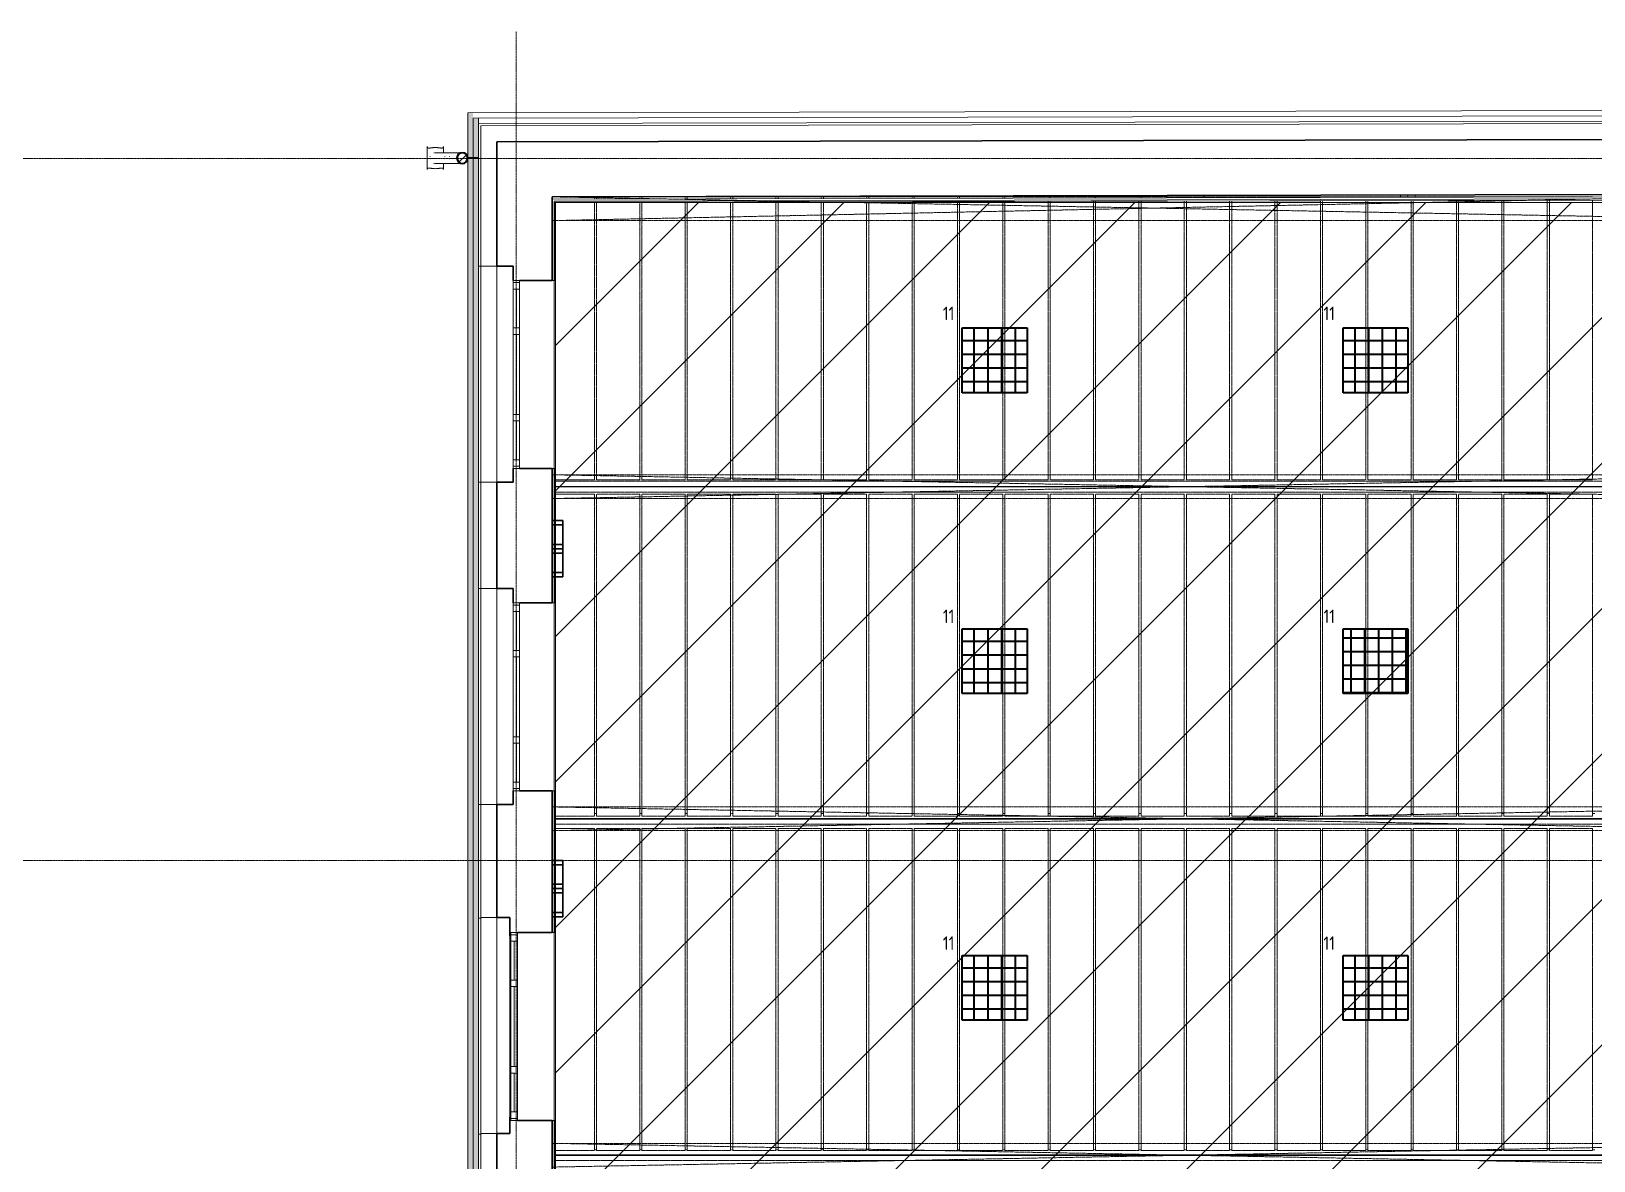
# Model space of a CAD drawing. Header units: millimetres. Extents: x -13069 to 207500, y -71366 to 56785.
# Drawn here: x 13562 to 28026, y 33765 to 44223 of the extents above; entities that cross this region are included whole.
import ezdxf

# ---------------------------------------------------------------- set-up
doc = ezdxf.new("R2010")
doc.units = ezdxf.units.MM
for name, pattern in [('ADSK_Линия сетки', [25, 20, -2.5, 0, -2.5]), ('ADSK_Штрих_ш3 п1_5', [4.5, 3, -1.5]), ('ADSK_Штрихпунктирная 2 точки_ш15 п1_5 п1_5 п1_5', [19.5, 15, -1.5, 0, -1.5, 0, -1.5])]:
    doc.linetypes.add(name, pattern=pattern)
for name, color, linetype, lineweight in [('_ Окна', 7, 'Continuous', 9), ('Аннотация', 7, 'Continuous', 18), ('Каркас', 7, 'Continuous', 18), ('Обобщенные модели', 7, 'Continuous', 18), ('Окна', 7, 'Continuous', 9), ('Оси', 7, 'Continuous', 9), ('Перекрытие', 7, 'Continuous', 18), ('Стены внутренние', 7, 'Continuous', 18), ('Стены наружные', 7, 'Continuous', 18), ('Стены несущие', 7, 'Continuous', 30), ('Стены отделка', 7, 'Continuous', 30), ('Стены штриховка', 7, 'Continuous', 9), ('Стены штриховка поверхности', 7, 'Continuous', 18)]:
    doc.layers.add(name, color=color, linetype=linetype, lineweight=lineweight)
doc.layers.add('Линии', color=7, linetype='Continuous', lineweight=9, true_color=0x00a600)
doc.styles.add('GOST Common_4', font='GOST_Common.ttf', dxfattribs={"width": 0.9, "height": 125})

# ---------------------------------------------------------------- blocks, each defined once
blk = doc.blocks.new('Водосток - Тип 1 _карниз больше 490мм_-5200760-План потолков 1-го этажа')
at = {"layer": 'Обобщенные модели', "lineweight": 9}
h = blk.add_hatch(dxfattribs=at)
h.set_pattern_fill('FP_16', color=256, style=0, pattern_type=2)
h.set_pattern_definition([(315, (-42923.53, 17712.4), (106.066, 106.066), [])])
h.paths.add_polyline_path([(76, 170), (77, 148), (86, 129), (103, 115), (125, 110), (148, 116), (164, 129), (174, 149), (173, 172), (164, 191), (145, 206), (125, 210), (103, 205), (86, 191), (76, 171)])
at = {"layer": 'Обобщенные модели'}
for p, q in [((19, 485), (25, 485)), ((225, 485), (231, 485)), ((25, 335), (19, 335)), ((75, 264), (75, 306)), ((75, 264), (75, 306)), ((75, 264), (75, 306)), ((175, 306), (175, 264)), ((175, 306), (175, 264)), ((175, 306), (175, 264)), ((231, 335), (225, 335)), ((120, 10), (120, 109)), ((130, 109), (130, 10))]:
    blk.add_line(p, q, dxfattribs=at)
at = {"layer": 'Обобщенные модели', "flags": 128}
for points in [[(75, 306), (75, 312), (75, 318), (75, 323), (75, 328), (75, 334), (75, 339), (75, 344), (75, 349), (75, 354), (75, 358), (75, 363), (75, 367), (75, 371), (75, 375), (75, 379), (75, 382), (75, 386), (75, 389), (75, 392), (75, 395), (75, 397), (75, 399), (75, 402), (75, 403), (75, 405), (75, 406), (75, 408), (75, 409), (75, 409), (75, 410), (75, 410), (75, 410)], [(175, 410), (175, 410), (175, 410), (175, 409), (175, 408), (175, 407), (175, 406), (175, 404), (175, 402), (175, 400), (175, 398), (175, 396), (175, 393), (175, 390), (175, 387), (175, 384), (175, 380), (175, 377), (175, 373), (175, 369), (175, 365), (175, 360), (175, 356), (175, 351), (175, 346), (175, 341), (175, 336), (175, 331), (175, 325), (175, 320), (175, 314), (175, 309), (175, 306)], [(75, 264), (75, 258), (75, 252), (75, 247), (75, 242), (75, 236), (75, 231), (75, 226), (75, 221), (75, 216), (75, 212), (75, 207), (75, 203), (75, 199), (75, 195), (75, 191), (75, 188), (75, 184), (75, 181), (75, 178), (75, 175), (75, 173)], [(175, 173), (175, 174), (175, 177), (175, 180), (175, 183), (175, 186), (175, 190), (175, 193), (175, 197), (175, 201), (175, 205), (175, 210), (175, 214), (175, 219), (175, 224), (175, 229), (175, 234), (175, 239), (175, 245), (175, 250), (175, 256), (175, 261), (175, 264)]]:
    blk.add_lwpolyline(points, dxfattribs=at)
at = {"layer": 'Обобщенные модели'}
for centre, radius, start, end in [((125, 410), 50, 103.3248, 106.6752), ((125, 410), 50, 73.3248, 76.6752), ((125, 410), 50, 174.5444, 183.3856), ((125, 410), 50, 163.3249, 166.6752), ((125, 410), 50, 13.3248, 16.6751), ((125, 410), 50, 356.7269, 5.4556), ((125, 160), 52, 90, 270), ((125, 160), 52, 270, 90)]:
    blk.add_arc(centre, radius, start, end, dxfattribs=at)
at = {"layer": 'Обобщенные модели', "lineweight": 40}
for start, end in [(90, 270), (270, 90)]:
    blk.add_arc((125, 160), 50, start, end, dxfattribs=at)
at = {"layer": 'Обобщенные модели'}
for centre, start_param, end_param in [((125, 306), 1.803497, 1.861695), ((125, 306), 1.803497, 1.861695), ((125, 306), 1.279898, 1.338096), ((125, 306), 1.279898, 1.338096), ((125, 306), 0.261799, 0.332835), ((125, 306), 0.261799, 0.332835), ((125, 264), 1.803497, 1.861695), ((125, 264), 1.803497, 1.861695), ((125, 264), 1.279898, 1.338096), ((125, 264), 1.279898, 1.338096), ((125, 264), 0.261799, 0.330752), ((125, 264), 0.261799, 0.330752)]:
    blk.add_ellipse(centre, major_axis=(50, 0), ratio=0.309017, start_param=start_param, end_param=end_param, dxfattribs=at)
for points, knots in [([(19, 335), (21, 335), (25, 336), (29, 339), (31, 342), (32, 345), (32, 347), (32, 349), (32, 352), (32, 354), (32, 356), (32, 359), (32, 361), (31, 364), (31, 367), (31, 370), (30, 373), (30, 376), (29, 379), (29, 382), (29, 386), (28, 390), (28, 396), (27, 405), (27, 415), (28, 424), (28, 430), (29, 434), (29, 438), (29, 441), (30, 444), (30, 447), (31, 450), (31, 453), (31, 456), (32, 459), (32, 461), (32, 464), (32, 466), (32, 468), (32, 471), (32, 473), (32, 475), (31, 478), (29, 481), (25, 484), (21, 485), (19, 485)], [-1, -1, -1, -1, -0.941176, -0.882353, -0.852941, -0.823529, -0.808824, -0.794118, -0.779412, -0.764706, -0.75, -0.735294, -0.720588, -0.705882, -0.691176, -0.676471, -0.661765, -0.647059, -0.632353, -0.617647, -0.602941, -0.588235, -0.558824, -0.529412, -0.470588, -0.441176, -0.411765, -0.397059, -0.382353, -0.367647, -0.352941, -0.338235, -0.323529, -0.308824, -0.294118, -0.279412, -0.264706, -0.25, -0.235294, -0.220588, -0.205882, -0.191176, -0.176471, -0.147059, -0.117647, -0.058824, 0, 0, 0, 0]), ([(19, 485), (22, 485), (29, 485), (39, 485), (48, 485), (56, 485), (61, 485), (65, 485), (68, 485), (71, 485), (74, 485), (78, 485), (81, 485), (84, 485), (86, 485), (88, 485), (90, 485), (93, 485), (96, 485), (100, 485), (102, 485), (105, 485), (107, 485), (110, 485), (116, 485), (121, 485), (125, 485)], [-1, -1, -1, -1, -0.875, -0.75, -0.625, -0.5625, -0.5, -0.46875, -0.4375, -0.40625, -0.375, -0.34375, -0.3125, -0.28125, -0.265625, -0.25, -0.234375, -0.21875, -0.1875, -0.15625, -0.140625, -0.125, -0.109375, -0.09375, -0.0625, 0, 0, 0, 0]), ([(125, 485), (129, 485), (134, 485), (140, 485), (143, 485), (145, 485), (148, 485), (150, 485), (154, 485), (157, 485), (160, 485), (162, 485), (164, 485), (166, 485), (169, 485), (172, 485), (176, 485), (179, 485), (182, 485), (185, 485), (189, 485), (194, 485), (202, 485), (211, 485), (221, 485), (228, 485), (231, 485)], [-1, -1, -1, -1, -0.9375, -0.90625, -0.890625, -0.875, -0.859375, -0.84375, -0.8125, -0.78125, -0.765625, -0.75, -0.734375, -0.71875, -0.6875, -0.65625, -0.625, -0.59375, -0.5625, -0.53125, -0.5, -0.4375, -0.375, -0.25, -0.125, 0, 0, 0, 0]), ([(231, 485), (229, 485), (225, 484), (221, 481), (219, 478), (218, 475), (218, 473), (218, 471), (218, 468), (218, 466), (218, 464), (218, 461), (218, 459), (219, 456), (219, 453), (219, 450), (220, 447), (220, 444), (221, 441), (221, 438), (221, 434), (222, 430), (222, 424), (223, 415), (223, 405), (222, 396), (222, 390), (221, 386), (221, 382), (221, 379), (220, 376), (220, 373), (219, 370), (219, 367), (219, 364), (218, 361), (218, 359), (218, 356), (218, 354), (218, 352), (218, 349), (218, 347), (218, 345), (219, 342), (221, 339), (225, 336), (229, 335), (231, 335)], [-1, -1, -1, -1, -0.941176, -0.882353, -0.852941, -0.823529, -0.808824, -0.794118, -0.779412, -0.764706, -0.75, -0.735294, -0.720588, -0.705882, -0.691176, -0.676471, -0.661765, -0.647059, -0.632353, -0.617647, -0.602941, -0.588235, -0.558824, -0.529412, -0.470588, -0.441176, -0.411765, -0.397059, -0.382353, -0.367647, -0.352941, -0.338235, -0.323529, -0.308824, -0.294118, -0.279412, -0.264706, -0.25, -0.235294, -0.220588, -0.205882, -0.191176, -0.176471, -0.147059, -0.117647, -0.058824, 0, 0, 0, 0]), ([(74, 335), (73, 335), (71, 335), (68, 335), (65, 335), (61, 335), (56, 335), (48, 335), (39, 335), (29, 335), (22, 335), (19, 335)], [-0.625, -0.625, -0.625, -0.625, -0.59375, -0.5625, -0.53125, -0.5, -0.4375, -0.375, -0.25, -0.125, 0, 0, 0, 0]), ([(231, 335), (228, 335), (221, 335), (211, 335), (202, 335), (194, 335), (189, 335), (185, 335), (182, 335), (179, 335), (177, 335), (176, 335)], [-1, -1, -1, -1, -0.875, -0.75, -0.625, -0.5625, -0.5, -0.46875, -0.4375, -0.40625, -0.375, -0.375, -0.375, -0.375])]:
    blk.add_open_spline(points, degree=3, knots=knots, dxfattribs=at)
blk = doc.blocks.new('Двутавровая балка с уклоном внутренних граней полок _ГОСТ 8239-89_ Балки - I 20-2252688-План потолков 1-го этажа')
at = {"layer": 'Каркас'}
for p, q in [((5744, 3), (-5897, 3)), ((5780, 3), (5776, 3)), ((5744, -3), (-5897, -3)), ((5780, -3), (5776, -3))]:
    blk.add_line(p, q, dxfattribs=at)
blk = doc.blocks.new('окно трехпол с фрамугой - 1700-2240_h___нов_ ок-11-2348880-План потолков 1-го этажа')
at = {"layer": '_ Окна', "lineweight": 18}
for p, q in [((-870, 45), (-870, 105)), ((-870, 105), (-790, 105)), ((-790, 45), (-870, 45)), ((-790, 105), (-790, 45)), ((-430, 45), (-430, 105)), ((-430, 105), (-370, 105)), ((-370, 45), (-430, 45)), ((-370, 105), (-370, 45)), ((370, 45), (370, 105)), ((370, 105), (430, 105)), ((430, 45), (370, 45)), ((430, 105), (430, 45)), ((790, 105), (790, 45)), ((870, 105), (790, 105)), ((790, 45), (870, 45)), ((870, 45), (870, 105))]:
    blk.add_line(p, q, dxfattribs=at)
at = {"layer": '_ Окна'}
for p, q in [((-850, 45), (-850, 105)), ((-790, 75), (-430, 75)), ((-370, 75), (370, 75)), ((430, 75), (790, 75)), ((850, 45), (850, 105))]:
    blk.add_line(p, q, dxfattribs=at)
at = {"layer": 'Окна'}
for p, q in [((-870, 105), (-870, 45)), ((-790, 105), (-870, 105)), ((-870, 45), (-790, 45)), ((-790, 105), (-430, 105)), ((-430, 45), (-790, 45)), ((-370, 105), (-430, 105)), ((-430, 45), (-370, 45)), ((-370, 105), (370, 105)), ((370, 45), (-370, 45)), ((430, 105), (370, 105)), ((370, 45), (430, 45)), ((430, 105), (790, 105)), ((790, 45), (430, 45)), ((870, 105), (790, 105)), ((790, 45), (870, 45)), ((870, 45), (870, 105))]:
    blk.add_line(p, q, dxfattribs=at)
blk = doc.blocks.new('окно трехпол с фрамугой - 1700-2240_h___нов_ ок-11-2160964-План потолков 1-го этажа')
at = {"layer": '_ Окна', "lineweight": 18}
for p, q in [((-870, 65), (-870, 125)), ((-870, 125), (-790, 125)), ((-790, 65), (-870, 65)), ((-790, 125), (-790, 65)), ((-430, 65), (-430, 125)), ((-430, 125), (-370, 125)), ((-370, 65), (-430, 65)), ((-370, 125), (-370, 65)), ((370, 65), (370, 125)), ((370, 125), (430, 125)), ((430, 65), (370, 65)), ((430, 125), (430, 65)), ((790, 125), (790, 65)), ((870, 125), (790, 125)), ((790, 65), (870, 65)), ((870, 65), (870, 125))]:
    blk.add_line(p, q, dxfattribs=at)
at = {"layer": '_ Окна'}
for p, q in [((-850, 65), (-850, 125)), ((-790, 95), (-430, 95)), ((-370, 95), (370, 95)), ((430, 95), (790, 95)), ((850, 65), (850, 125))]:
    blk.add_line(p, q, dxfattribs=at)
at = {"layer": 'Окна'}
for p, q in [((-870, 125), (-870, 65)), ((-790, 125), (-870, 125)), ((-870, 65), (-790, 65)), ((-790, 125), (-430, 125)), ((-430, 65), (-790, 65)), ((-370, 125), (-430, 125)), ((-430, 65), (-370, 65)), ((-370, 125), (370, 125)), ((370, 65), (-370, 65)), ((430, 125), (370, 125)), ((370, 65), (430, 65)), ((430, 125), (790, 125)), ((790, 65), (430, 65)), ((870, 125), (790, 125)), ((790, 65), (870, 65)), ((870, 65), (870, 125))]:
    blk.add_line(p, q, dxfattribs=at)
blk = doc.blocks.new('Двутавровая балка с уклоном внутренних граней полок _ГОСТ 8239-89_ Балки - I 20-V19-План потолков 1-го этажа')
at = {"layer": 'Каркас'}
for p, q in [((5754, 3), (-5897, 3)), ((5790, 3), (5786, 3)), ((5754, -3), (-5897, -3)), ((5790, -3), (5786, -3))]:
    blk.add_line(p, q, dxfattribs=at)
blk = doc.blocks.new('Двутавровая балка с уклоном внутренних граней полок _ГОСТ 8239-89_ Балки - I 20-V20-План потолков 1-го этажа')
at = {"layer": 'Каркас'}
for p, q in [((5764, 3), (-5897, 3)), ((5799, 3), (5796, 3)), ((5764, -3), (-5897, -3)), ((5799, -3), (5796, -3))]:
    blk.add_line(p, q, dxfattribs=at)

msp = doc.modelspace()

# ---------------------------------------------------------------- hatches: boundary and pattern name
at = {"layer": 'Линии', "transparency": 33554610}
h = msp.add_hatch(dxfattribs=at)
h.set_pattern_fill('ANSI31', color=6, scale=300)
h.paths.add_polyline_path([(18414.397, 42636.946), (30120.329, 42636.946), (30120.329, 20400.451), (18414.397, 20400.451)])
at = {"layer": 'Линии', "lineweight": 35, "true_color": 0x0000ff}
h = msp.add_hatch(dxfattribs=at)
h.set_pattern_fill('ANSI37', color=5, scale=40, angle=45)
h.set_pattern_definition([(90, (-47558.44, 49995.95), (-127, 0), []), (180, (-47558.44, 49995.95), (-1e-14, -127), [])])
h.paths.add_polyline_path([(22780.067, 41475.616), (22180.067, 41475.616), (22180.067, 40875.616), (22780.067, 40875.616)])
h = msp.add_hatch(dxfattribs=at)
h.set_pattern_fill('ANSI37', color=5, scale=40, angle=45)
h.set_pattern_definition([(90, (-44033.74, 49995.95), (-127, 0), []), (180, (-44033.74, 49995.95), (-1e-14, -127), [])])
h.paths.add_polyline_path([(26304.762, 41475.616), (25704.762, 41475.616), (25704.762, 40875.616), (26304.762, 40875.616)])
h = msp.add_hatch(dxfattribs=at)
h.set_pattern_fill('ANSI37', color=5, scale=40, angle=45)
h.set_pattern_definition([(90, (-47558.44, 47211.06), (-127, 0), []), (180, (-47558.44, 47211.06), (-1e-14, -127), [])])
h.paths.add_polyline_path([(22780.067, 38690.72), (22180.067, 38690.72), (22180.067, 38090.72), (22780.067, 38090.72)])
at = {"layer": 'Линии', "lineweight": 35, "true_color": 0xff0000}
h = msp.add_hatch(dxfattribs=at)
h.set_pattern_fill('ANSI37', color=1, scale=40, angle=45)
h.paths.add_polyline_path([(26304.762, 38690.72), (25704.762, 38690.72), (25704.762, 38090.72), (26304.762, 38090.72)])
at = {"layer": 'Линии', "lineweight": 35, "true_color": 0x0000ff}
h = msp.add_hatch(dxfattribs=at)
h.set_pattern_fill('ANSI37', color=5, scale=40, angle=45)
h.set_pattern_definition([(90, (-47558.44, 44187.28), (-127, 0), []), (180, (-47558.44, 44187.28), (-1e-14, -127), [])])
h.paths.add_polyline_path([(22780.067, 35666.941), (22180.067, 35666.941), (22180.067, 35066.941), (22780.067, 35066.941)])
h = msp.add_hatch(dxfattribs=at)
h.set_pattern_fill('ANSI37', color=5, scale=40, angle=45)
h.set_pattern_definition([(90, (-44033.74, 44187.28), (-127, 0), []), (180, (-44033.74, 44187.28), (-1e-14, -127), [])])
h.paths.add_polyline_path([(26304.762, 35666.941), (25704.762, 35666.941), (25704.762, 35066.941), (26304.762, 35066.941)])
at = {"layer": 'Стены штриховка поверхности', "true_color": 0xcacbcc}
h = msp.add_hatch(color=9, dxfattribs=at)
h.paths.add_polyline_path([(17602.441, 20782.525), (17652.397, 20782.525), (17652.397, 30421.483), (17603.256, 30421.483), (17602.397, 30413.542), (17602.397, 20782.525)])
h.paths.add_polyline_path([(17652.397, 30431.483), (17651.572, 43043.531), (17603.256, 43043.531), (17602.397, 43035.59), (17603.538, 30431.483), (17623.737, 30431.483)])
h.paths.add_polyline_path([(17652.397, 43053.531), (17652.397, 43467.319), (17602.397, 43467.212), (17603.538, 43053.531), (17651.594, 43053.531)])
h = msp.add_hatch(color=9, dxfattribs=at)
h.paths.add_polyline_path([(17652.397, 20782.525), (17702.397, 20782.525), (17702.397, 30421.483), (17652.397, 30421.483), (17652.397, 20920.946)])
h.paths.add_polyline_path([(17652.397, 30431.483), (17702.397, 30431.483), (17702.397, 43043.531), (17652.397, 43043.531), (17652.397, 30623.097)])
h.paths.add_polyline_path([(17652.397, 43053.531), (17702.397, 43053.531), (17702.397, 43417.426), (17652.397, 43417.319), (17652.397, 43133.764)])

# ---------------------------------------------------------------- linework, layer by layer
at = {"layer": 'Каркас', "color": 8, "linetype": 'ADSK_Штрих_ш3 п1_5', "lineweight": 9, "true_color": 0x808080}
for p, q in [((18774.916, 42689.718), (18774.916, 42669.717)), ((19194.916, 42689.718), (18794.916, 42689.718)), ((18794.916, 42669.76), (18794.916, 42689.718)), ((19194.916, 42689.718), (19194.916, 42670.615)), ((19614.916, 42689.718), (19214.916, 42689.718)), ((19214.916, 42670.658), (19214.916, 42689.718)), ((19614.916, 42689.718), (19614.916, 42671.514)), ((20034.916, 42689.718), (19634.916, 42689.718)), ((19634.916, 42671.556), (19634.916, 42689.718)), ((20025.773, 42692.392), (20025.773, 42689.718)), ((20034.916, 42689.718), (20034.916, 42672.412)), ((20454.916, 42689.718), (20054.916, 42689.718)), ((20054.916, 42672.454), (20054.916, 42689.718)), ((20087.702, 42692.525), (20087.702, 42689.718)), ((20158.179, 42692.675), (20158.179, 42689.718)), ((20454.916, 42689.718), (20454.916, 42673.31)), ((20874.916, 42689.718), (20474.916, 42689.718)), ((20474.916, 42673.352), (20474.916, 42689.718)), ((20874.916, 42689.718), (20874.916, 42674.208)), ((21294.916, 42689.718), (20894.916, 42689.718)), ((20894.916, 42674.251), (20894.916, 42689.718)), ((21294.916, 42689.718), (21294.916, 42675.106)), ((21714.916, 42689.718), (21314.916, 42689.718)), ((21314.916, 42675.149), (21314.916, 42689.718)), ((21714.916, 42689.718), (21714.916, 42676.004)), ((22134.916, 42689.718), (21734.916, 42689.718)), ((21734.916, 42676.047), (21734.916, 42689.718)), ((22127.375, 42696.886), (22127.375, 42689.718)), ((22134.916, 42689.718), (22134.916, 42676.902)), ((22554.916, 42689.718), (22154.916, 42689.718)), ((22154.916, 42676.945), (22154.916, 42689.718)), ((22189.906, 42697.02), (22189.906, 42689.718)), ((22260.383, 42697.171), (22260.383, 42689.718)), ((22554.916, 42689.718), (22554.916, 42677.8)), ((22974.916, 42689.718), (22574.916, 42689.718)), ((22574.916, 42677.843), (22574.916, 42689.718)), ((22974.916, 42689.718), (22974.916, 42678.698)), ((23394.916, 42689.718), (22994.916, 42689.718)), ((22994.916, 42678.741), (22994.916, 42689.718)), ((23394.916, 42689.718), (23394.916, 42679.596)), ((23814.916, 42689.718), (23414.916, 42689.718)), ((23414.916, 42679.639), (23414.916, 42689.718)), ((23814.916, 42689.718), (23814.916, 42680.495)), ((24234.916, 42689.718), (23834.916, 42689.718)), ((23834.916, 42680.537), (23834.916, 42689.718)), ((24234.916, 42689.718), (24234.916, 42681.393)), ((24654.916, 42689.718), (24254.916, 42689.718)), ((24254.916, 42681.435), (24254.916, 42689.718)), ((24415.33, 42701.779), (24415.33, 42689.718)), ((24419.834, 42701.788), (24419.834, 42689.718)), ((24654.916, 42689.718), (24654.916, 42682.291)), ((25074.916, 42689.718), (24674.916, 42689.718)), ((24674.916, 42682.334), (24674.916, 42689.718)), ((25074.916, 42689.718), (25074.916, 42683.189)), ((25494.916, 42689.718), (25094.916, 42689.718)), ((25094.916, 42683.232), (25094.916, 42689.718)), ((25494.916, 42689.718), (25494.916, 42684.087)), ((25914.916, 42689.718), (25514.916, 42689.718)), ((25514.916, 42684.13), (25514.916, 42689.718)), ((25914.916, 42689.718), (25914.916, 42684.985)), ((26334.916, 42689.718), (25934.916, 42689.718)), ((25934.916, 42685.028), (25934.916, 42689.718)), ((26235.673, 42705.671), (26235.673, 42689.718)), ((26306.15, 42705.822), (26306.15, 42689.718)), ((26334.916, 42689.718), (26334.916, 42685.883)), ((26754.916, 42689.718), (26354.916, 42689.718)), ((26354.916, 42685.926), (26354.916, 42689.718)), ((26371.134, 42689.718), (26371.134, 42705.961)), ((26754.916, 42689.718), (26754.916, 42686.781)), ((27174.916, 42689.718), (26774.916, 42689.718)), ((26774.916, 42686.824), (26774.916, 42689.718)), ((27174.916, 42689.718), (27174.916, 42687.679)), ((27594.916, 42689.718), (27194.916, 42689.718)), ((27194.916, 42687.722), (27194.916, 42689.718)), ((28014.916, 42689.718), (27614.916, 42689.718)), ((18774.916, 42637.717), (18774.916, 40069.718)), ((18794.916, 40069.718), (18794.916, 42637.76)), ((19194.916, 42638.615), (19194.916, 40069.718)), ((19214.916, 40069.718), (19214.916, 42638.658)), ((19614.916, 42639.513), (19614.916, 40069.718)), ((19634.916, 40069.718), (19634.916, 42639.556)), ((20034.916, 42640.412), (20034.916, 40069.718)), ((20054.916, 40069.718), (20054.916, 42640.454)), ((20454.916, 42641.31), (20454.916, 40069.718)), ((20474.916, 40069.718), (20474.916, 42641.352)), ((20874.916, 42642.208), (20874.916, 40069.718)), ((20894.916, 40069.718), (20894.916, 42642.251)), ((21294.916, 42643.106), (21294.916, 40069.718)), ((21314.916, 40069.718), (21314.916, 42643.149)), ((21714.916, 42644.004), (21714.916, 40069.718)), ((21734.916, 40069.718), (21734.916, 42644.047)), ((22134.916, 42644.902), (22134.916, 40069.718)), ((22154.916, 40069.718), (22154.916, 42644.945)), ((22554.916, 42645.8), (22554.916, 40069.718)), ((22574.916, 40069.718), (22574.916, 42645.843)), ((22974.916, 42646.698), (22974.916, 40069.718)), ((22994.916, 40069.718), (22994.916, 42646.741)), ((23394.916, 42647.596), (23394.916, 40069.718)), ((23414.916, 40069.718), (23414.916, 42647.639)), ((23814.916, 42648.495), (23814.916, 40069.718)), ((23834.916, 40069.718), (23834.916, 42648.537)), ((24234.916, 42649.393), (24234.916, 40069.718)), ((24254.916, 40069.718), (24254.916, 42649.435)), ((24654.916, 42650.291), (24654.916, 40069.718)), ((24674.916, 40069.718), (24674.916, 42650.334)), ((25074.916, 42651.189), (25074.916, 40069.718)), ((25094.916, 40069.718), (25094.916, 42651.232)), ((25494.916, 42652.087), (25494.916, 40069.718)), ((25514.916, 40069.718), (25514.916, 42652.13)), ((25914.916, 42652.985), (25914.916, 40069.718)), ((25934.916, 40069.718), (25934.916, 42653.028)), ((26334.916, 42653.883), (26334.916, 40069.718)), ((26354.916, 40069.718), (26354.916, 42653.926)), ((26754.916, 42654.781), (26754.916, 40069.718)), ((26774.916, 40069.718), (26774.916, 42654.824)), ((27174.916, 42655.679), (27174.916, 40069.718)), ((27194.916, 40069.718), (27194.916, 42655.722)), ((27594.916, 42656.578), (27594.916, 40069.718)), ((27614.916, 40069.718), (27614.916, 42656.62)), ((28014.916, 42657.476), (28014.916, 40069.718)), ((18414.226, 40069.718), (18774.916, 40069.718)), ((18794.916, 40069.718), (19194.916, 40069.718)), ((19214.916, 40069.718), (19614.916, 40069.718)), ((19634.916, 40069.718), (20034.916, 40069.718)), ((20054.916, 40069.718), (20454.916, 40069.718)), ((20474.916, 40069.718), (20874.916, 40069.718)), ((20894.916, 40069.718), (21294.916, 40069.718)), ((21314.916, 40069.718), (21714.916, 40069.718)), ((21734.916, 40069.718), (22134.916, 40069.718)), ((22154.916, 40069.718), (22554.916, 40069.718)), ((22574.916, 40069.718), (22974.916, 40069.718)), ((22994.916, 40069.718), (23394.916, 40069.718)), ((23414.916, 40069.718), (23814.916, 40069.718)), ((23834.916, 40069.718), (24234.916, 40069.718)), ((24254.916, 40069.718), (24654.916, 40069.718)), ((24674.916, 40069.718), (25074.916, 40069.718)), ((25094.916, 40069.718), (25494.916, 40069.718)), ((25514.916, 40069.718), (25914.916, 40069.718)), ((25934.916, 40069.718), (26334.916, 40069.718)), ((26354.916, 40069.718), (26754.916, 40069.718)), ((26774.916, 40069.718), (27174.916, 40069.718)), ((27194.916, 40069.718), (27594.916, 40069.718)), ((27614.916, 40069.718), (28014.916, 40069.718)), ((18414.397, 40056.41), (30055.488, 40056.41)), ((18414.397, 39956.41), (30055.818, 39956.41)), ((18774.916, 39936.705), (18414.397, 39936.705)), ((18774.916, 39936.705), (18774.916, 36956.705)), ((19194.916, 39936.705), (18794.916, 39936.705)), ((18794.916, 36956.705), (18794.916, 39936.705)), ((19194.916, 39936.705), (19194.916, 36956.705)), ((19614.916, 39936.705), (19214.916, 39936.705)), ((19214.916, 36956.705), (19214.916, 39936.705)), ((19614.916, 39936.705), (19614.916, 36956.705)), ((20034.916, 39936.705), (19634.916, 39936.705)), ((19634.916, 36956.705), (19634.916, 39936.705)), ((20034.916, 39936.705), (20034.916, 36956.705)), ((20454.916, 39936.705), (20054.916, 39936.705)), ((20054.916, 36956.705), (20054.916, 39936.705)), ((20454.916, 39936.705), (20454.916, 36956.705)), ((20874.916, 39936.705), (20474.916, 39936.705)), ((20474.916, 36956.705), (20474.916, 39936.705)), ((20874.916, 39936.705), (20874.916, 36956.705)), ((21294.916, 39936.705), (20894.916, 39936.705)), ((20894.916, 36956.705), (20894.916, 39936.705)), ((21294.916, 39936.705), (21294.916, 36956.705)), ((21714.916, 39936.705), (21314.916, 39936.705)), ((21314.916, 36956.705), (21314.916, 39936.705)), ((21714.916, 39936.705), (21714.916, 36956.705)), ((22134.916, 39936.705), (21734.916, 39936.705)), ((21734.916, 36956.705), (21734.916, 39936.705)), ((22134.916, 39936.705), (22134.916, 36956.705)), ((22554.916, 39936.705), (22154.916, 39936.705)), ((22154.916, 36956.705), (22154.916, 39936.705)), ((22554.916, 39936.705), (22554.916, 36956.705)), ((22974.916, 39936.705), (22574.916, 39936.705)), ((22574.916, 36956.705), (22574.916, 39936.705)), ((22974.916, 39936.705), (22974.916, 36956.705)), ((23394.916, 39936.705), (22994.916, 39936.705)), ((22994.916, 36956.705), (22994.916, 39936.705)), ((23394.916, 39936.705), (23394.916, 36956.705)), ((23814.916, 39936.705), (23414.916, 39936.705)), ((23414.916, 36956.705), (23414.916, 39936.705)), ((23814.916, 39936.705), (23814.916, 36956.705)), ((24234.916, 39936.705), (23834.916, 39936.705)), ((23834.916, 36956.705), (23834.916, 39936.705)), ((24234.916, 39936.705), (24234.916, 36956.705)), ((24654.916, 39936.705), (24254.916, 39936.705)), ((24254.916, 36956.705), (24254.916, 39936.705)), ((24654.916, 39936.705), (24654.916, 36956.705)), ((25074.916, 39936.705), (24674.916, 39936.705)), ((24674.916, 36956.705), (24674.916, 39936.705)), ((25074.916, 39936.705), (25074.916, 36956.705)), ((25494.916, 39936.705), (25094.916, 39936.705)), ((25094.916, 36956.705), (25094.916, 39936.705)), ((25494.916, 39936.705), (25494.916, 36956.705)), ((25914.916, 39936.705), (25514.916, 39936.705)), ((25514.916, 36956.705), (25514.916, 39936.705)), ((25914.916, 39936.705), (25914.916, 36956.705)), ((26334.916, 39936.705), (25934.916, 39936.705)), ((25934.916, 36956.705), (25934.916, 39936.705)), ((26334.916, 39936.705), (26334.916, 36956.705)), ((26754.916, 39936.705), (26354.916, 39936.705)), ((26354.916, 36956.705), (26354.916, 39936.705)), ((26754.916, 39936.705), (26754.916, 36956.705)), ((27174.916, 39936.705), (26774.916, 39936.705)), ((26774.916, 36956.705), (26774.916, 39936.705)), ((27174.916, 39936.705), (27174.916, 36956.705)), ((27594.916, 39936.705), (27194.916, 39936.705)), ((27194.916, 36956.705), (27194.916, 39936.705)), ((27594.916, 39936.705), (27594.916, 36956.705)), ((28014.916, 39936.705), (27614.916, 39936.705)), ((27614.916, 36956.705), (27614.916, 39936.705)), ((28014.916, 39936.705), (28014.916, 36956.705)), ((18414.397, 36956.705), (18774.916, 36956.705)), ((18774.916, 36981.41), (18794.916, 36981.41)), ((18794.916, 36956.705), (19194.916, 36956.705)), ((19194.916, 36981.41), (19214.916, 36981.41)), ((19214.916, 36956.705), (19614.916, 36956.705)), ((19614.916, 36981.41), (19634.916, 36981.41)), ((19634.916, 36956.705), (20034.916, 36956.705)), ((20034.916, 36981.41), (20054.916, 36981.41)), ((20054.916, 36956.705), (20454.916, 36956.705)), ((20454.916, 36981.41), (20474.916, 36981.41)), ((20474.916, 36956.705), (20874.916, 36956.705)), ((20874.916, 36981.41), (20894.916, 36981.41)), ((20894.916, 36956.705), (21294.916, 36956.705)), ((21294.916, 36981.41), (21314.916, 36981.41)), ((21314.916, 36956.705), (21714.916, 36956.705)), ((21714.916, 36981.41), (21734.916, 36981.41)), ((21734.916, 36956.705), (22134.916, 36956.705)), ((22134.916, 36981.41), (22154.916, 36981.41)), ((22154.916, 36956.705), (22554.916, 36956.705)), ((22554.916, 36981.41), (22574.916, 36981.41)), ((22574.916, 36956.705), (22974.916, 36956.705)), ((22974.916, 36981.41), (22994.916, 36981.41)), ((22994.916, 36956.705), (23394.916, 36956.705)), ((23394.916, 36981.41), (23414.916, 36981.41)), ((23414.916, 36956.705), (23814.916, 36956.705)), ((23814.916, 36981.41), (23834.916, 36981.41)), ((23834.916, 36956.705), (24234.916, 36956.705)), ((24234.916, 36981.41), (24254.916, 36981.41)), ((24254.916, 36956.705), (24654.916, 36956.705)), ((24654.916, 36981.41), (24674.916, 36981.41)), ((24674.916, 36956.705), (25074.916, 36956.705)), ((25074.916, 36981.41), (25094.916, 36981.41)), ((25094.916, 36956.705), (25494.916, 36956.705)), ((25494.916, 36981.41), (25514.916, 36981.41)), ((25514.916, 36956.705), (25914.916, 36956.705)), ((25914.916, 36981.41), (25934.916, 36981.41)), ((25934.916, 36956.705), (26334.916, 36956.705)), ((26334.916, 36981.41), (26354.916, 36981.41)), ((26354.916, 36956.705), (26754.916, 36956.705)), ((26754.916, 36981.41), (26774.916, 36981.41)), ((26774.916, 36956.705), (27174.916, 36956.705)), ((27174.916, 36981.41), (27194.916, 36981.41)), ((27194.916, 36956.705), (27594.916, 36956.705)), ((27594.916, 36981.41), (27614.916, 36981.41)), ((27614.916, 36956.705), (28014.916, 36956.705)), ((28014.916, 36981.41), (28034.916, 36981.41)), ((18414.397, 36881.41), (30065.962, 36881.41)), ((18774.916, 36839.922), (18414.397, 36839.922)), ((18774.916, 36839.922), (18774.916, 33859.922)), ((19194.916, 36839.922), (18794.916, 36839.922)), ((18794.916, 33859.922), (18794.916, 36839.922)), ((19194.916, 36839.922), (19194.916, 33859.922)), ((19614.916, 36839.922), (19214.916, 36839.922)), ((19214.916, 33859.922), (19214.916, 36839.922)), ((19614.916, 36839.922), (19614.916, 33859.922)), ((20034.916, 36839.922), (19634.916, 36839.922)), ((19634.916, 33859.922), (19634.916, 36839.922)), ((20034.916, 36839.922), (20034.916, 33859.922)), ((20454.916, 36839.922), (20054.916, 36839.922)), ((20054.916, 33859.922), (20054.916, 36839.922)), ((20454.916, 36839.922), (20454.916, 33859.922)), ((20874.916, 36839.922), (20474.916, 36839.922)), ((20474.916, 33859.922), (20474.916, 36839.922)), ((20874.916, 36839.922), (20874.916, 33859.922)), ((21294.916, 36839.922), (20894.916, 36839.922)), ((20894.916, 33859.922), (20894.916, 36839.922)), ((21294.916, 36839.922), (21294.916, 33859.922)), ((21714.916, 36839.922), (21314.916, 36839.922)), ((21314.916, 33859.922), (21314.916, 36839.922)), ((21714.916, 36839.922), (21714.916, 33859.922)), ((22134.916, 36839.922), (21734.916, 36839.922)), ((21734.916, 33859.922), (21734.916, 36839.922)), ((22134.916, 36839.922), (22134.916, 33859.922)), ((22554.916, 36839.922), (22154.916, 36839.922)), ((22154.916, 33859.922), (22154.916, 36839.922)), ((22554.916, 36839.922), (22554.916, 33859.922)), ((22974.916, 36839.922), (22574.916, 36839.922)), ((22574.916, 33859.922), (22574.916, 36839.922)), ((22974.916, 36839.922), (22974.916, 33859.922)), ((23394.916, 36839.922), (22994.916, 36839.922)), ((22994.916, 33859.922), (22994.916, 36839.922)), ((23394.916, 36839.922), (23394.916, 33859.922)), ((23814.916, 36839.922), (23414.916, 36839.922)), ((23414.916, 33859.922), (23414.916, 36839.922)), ((23814.916, 36839.922), (23814.916, 33859.922)), ((24234.916, 36839.922), (23834.916, 36839.922)), ((23834.916, 33859.922), (23834.916, 36839.922)), ((24234.916, 36839.922), (24234.916, 33859.922)), ((24654.916, 36839.922), (24254.916, 36839.922)), ((24254.916, 33859.922), (24254.916, 36839.922)), ((24654.916, 36839.922), (24654.916, 33859.922)), ((25074.916, 36839.922), (24674.916, 36839.922)), ((24674.916, 33859.922), (24674.916, 36839.922)), ((25074.916, 36839.922), (25074.916, 33859.922)), ((25494.916, 36839.922), (25094.916, 36839.922)), ((25094.916, 33859.922), (25094.916, 36839.922)), ((25494.916, 36839.922), (25494.916, 33859.922)), ((25914.916, 36839.922), (25514.916, 36839.922)), ((25514.916, 33859.922), (25514.916, 36839.922)), ((25914.916, 36839.922), (25914.916, 33859.922)), ((26334.916, 36839.922), (25934.916, 36839.922)), ((25934.916, 33859.922), (25934.916, 36839.922)), ((26334.916, 36839.922), (26334.916, 33859.922)), ((26754.916, 36839.922), (26354.916, 36839.922)), ((26354.916, 33859.922), (26354.916, 36839.922)), ((26754.916, 36839.922), (26754.916, 33859.922)), ((27174.916, 36839.922), (26774.916, 36839.922)), ((26774.916, 33859.922), (26774.916, 36839.922)), ((27174.916, 36839.922), (27174.916, 33859.922)), ((27594.916, 36839.922), (27194.916, 36839.922)), ((27194.916, 33859.922), (27194.916, 36839.922)), ((27594.916, 36839.922), (27594.916, 33859.922)), ((28014.916, 36839.922), (27614.916, 36839.922)), ((27614.916, 33859.922), (27614.916, 36839.922)), ((28014.916, 36839.922), (28014.916, 33859.922)), ((18414.397, 33859.922), (18774.916, 33859.922)), ((18774.916, 33866.41), (18794.916, 33866.41)), ((18794.916, 33859.922), (19194.916, 33859.922)), ((19194.916, 33866.41), (19214.916, 33866.41)), ((19214.916, 33859.922), (19614.916, 33859.922)), ((19614.916, 33866.41), (19634.916, 33866.41)), ((19634.916, 33859.922), (20034.916, 33859.922)), ((20034.916, 33866.41), (20054.916, 33866.41)), ((20054.916, 33859.922), (20454.916, 33859.922)), ((20454.916, 33866.41), (20474.916, 33866.41)), ((20474.916, 33859.922), (20874.916, 33859.922)), ((20874.916, 33866.41), (20894.916, 33866.41)), ((20894.916, 33859.922), (21294.916, 33859.922)), ((21294.916, 33866.41), (21314.916, 33866.41)), ((21314.916, 33859.922), (21714.916, 33859.922)), ((21714.916, 33866.41), (21734.916, 33866.41)), ((21734.916, 33859.922), (22134.916, 33859.922)), ((22134.916, 33866.41), (22154.916, 33866.41)), ((22154.916, 33859.922), (22554.916, 33859.922)), ((22554.916, 33866.41), (22574.916, 33866.41)), ((22574.916, 33859.922), (22974.916, 33859.922)), ((22974.916, 33866.41), (22994.916, 33866.41)), ((22994.916, 33859.922), (23394.916, 33859.922)), ((23394.916, 33866.41), (23414.916, 33866.41)), ((23414.916, 33859.922), (23814.916, 33859.922)), ((23814.916, 33866.41), (23834.916, 33866.41)), ((23834.916, 33859.922), (24234.916, 33859.922)), ((24234.916, 33866.41), (24254.916, 33866.41)), ((24254.916, 33859.922), (24654.916, 33859.922)), ((24654.916, 33866.41), (24674.916, 33866.41)), ((24674.916, 33859.922), (25074.916, 33859.922)), ((25074.916, 33866.41), (25094.916, 33866.41)), ((25094.916, 33859.922), (25494.916, 33859.922)), ((25494.916, 33866.41), (25514.916, 33866.41)), ((25514.916, 33859.922), (25914.916, 33859.922)), ((25914.916, 33866.41), (25934.916, 33866.41)), ((25934.916, 33859.922), (26334.916, 33859.922)), ((26334.916, 33866.41), (26354.916, 33866.41)), ((26354.916, 33859.922), (26754.916, 33859.922)), ((26754.916, 33866.41), (26774.916, 33866.41)), ((26774.916, 33859.922), (27174.916, 33859.922)), ((27174.916, 33866.41), (27194.916, 33866.41)), ((27194.916, 33859.922), (27594.916, 33859.922)), ((27594.916, 33866.41), (27614.916, 33866.41)), ((27614.916, 33859.922), (28014.916, 33859.922)), ((28014.916, 33866.41), (28034.916, 33866.41)), ((18414.397, 33766.41), (30076.237, 33766.41))]:
    msp.add_line(p, q, dxfattribs=at)
at = {"layer": 'Линии', "color": 7, "linetype": 'ADSK_Штрихпунктирная 2 точки_ш15 п1_5 п1_5 п1_5'}
for p, q in [((18382.397, 42469.718), (30133.525, 42714.006)), ((30134.283, 42469.718), (18382.397, 42689.718)), ((18382.397, 42469.718), (30134.283, 42469.718)), ((18382.397, 40116.41), (30142.26, 39896.41)), ((18382.397, 39896.41), (30141.578, 40116.41)), ((18382.397, 40116.41), (30141.578, 40116.41)), ((30142.26, 39896.41), (18382.397, 39896.41)), ((18382.397, 37041.41), (30142.26, 36821.41)), ((18382.397, 36821.41), (30141.578, 37041.41)), ((18382.397, 37041.41), (30141.578, 37041.41)), ((18382.397, 36821.41), (29982.397, 36821.41)), ((18382.397, 33926.41), (30142.26, 33706.41)), ((18382.397, 33706.41), (30141.578, 33926.41)), ((18382.397, 33926.41), (30141.578, 33926.41))]:
    msp.add_line(p, q, dxfattribs=at)
at = {"layer": 'Линии', "color": 5, "lineweight": 35, "true_color": 0x0000ff}
for p, q in [((22180.067, 41475.616), (22780.067, 41475.616)), ((22180.067, 40875.616), (22180.067, 41475.616)), ((22780.067, 41475.616), (22780.067, 40875.616)), ((25704.762, 41475.616), (26304.762, 41475.616)), ((25704.762, 40875.616), (25704.762, 41475.616)), ((26304.762, 41475.616), (26304.762, 40875.616)), ((22780.067, 40875.616), (22180.067, 40875.616)), ((26304.762, 40875.616), (25704.762, 40875.616)), ((22180.067, 38690.72), (22780.067, 38690.72)), ((22180.067, 38090.72), (22180.067, 38690.72)), ((22780.067, 38690.72), (22780.067, 38090.72)), ((22780.067, 38090.72), (22180.067, 38090.72)), ((22180.067, 35666.941), (22780.067, 35666.941)), ((22180.067, 35066.941), (22180.067, 35666.941)), ((22780.067, 35666.941), (22780.067, 35066.941)), ((25704.762, 35666.941), (26304.762, 35666.941)), ((25704.762, 35066.941), (25704.762, 35666.941)), ((26304.762, 35666.941), (26304.762, 35066.941)), ((22780.067, 35066.941), (22180.067, 35066.941)), ((26304.762, 35066.941), (25704.762, 35066.941))]:
    msp.add_line(p, q, dxfattribs=at)
at = {"layer": 'Линии', "color": 5, "lineweight": 30, "true_color": 0x0000ff}
for p, q in [((18482.397, 39691.742), (18382.397, 39691.742)), ((18382.397, 39691.742), (18382.397, 39431.742)), ((18482.397, 39651.742), (18382.397, 39651.742)), ((18482.397, 39431.742), (18482.397, 39691.742)), ((18382.397, 39471.742), (18482.397, 39471.742)), ((18382.397, 39431.742), (18482.397, 39431.742)), ((18482.397, 39431.742), (18382.397, 39431.742)), ((18382.397, 39431.742), (18382.397, 39171.742)), ((18482.397, 39391.742), (18382.397, 39391.742)), ((18482.397, 39171.742), (18482.397, 39431.742)), ((18382.397, 39211.742), (18482.397, 39211.742)), ((18382.397, 39171.742), (18482.397, 39171.742)), ((18482.397, 36545), (18382.397, 36545)), ((18382.397, 36545), (18382.397, 36285)), ((18482.397, 36505), (18382.397, 36505)), ((18482.397, 36285), (18482.397, 36545)), ((18382.397, 36325), (18482.397, 36325)), ((18382.397, 36285), (18482.397, 36285))]:
    msp.add_line(p, q, dxfattribs=at)
at = {"layer": 'Линии', "color": 1, "lineweight": 35, "true_color": 0xff0000}
for p, q in [((25704.762, 38690.72), (26304.762, 38690.72)), ((25704.762, 38090.72), (25704.762, 38690.72)), ((26304.762, 38690.72), (26304.762, 38090.72)), ((26304.762, 38090.72), (25704.762, 38090.72))]:
    msp.add_line(p, q, dxfattribs=at)
at = {"layer": 'Линии', "color": 1, "lineweight": 30, "true_color": 0xff0000}
for p, q in [((18482.397, 36285), (18382.397, 36285)), ((18382.397, 36285), (18382.397, 36025)), ((18482.397, 36245), (18382.397, 36245)), ((18482.397, 36025), (18482.397, 36285)), ((18382.397, 36065), (18482.397, 36065)), ((18382.397, 36025), (18482.397, 36025))]:
    msp.add_line(p, q, dxfattribs=at)
at = {"layer": 'Линии', "color": 6, "transparency": 33554610}
msp.add_lwpolyline([(18414.397, 42636.946), (30120.329, 42636.946), (30120.329, 20400.451), (18414.397, 20400.451)], close=True, dxfattribs=at)
at = {"layer": 'Оси', "linetype": 'ADSK_Линия сетки'}
for p, q in [((18049.565, -6603.62), (18049.565, 44222.998)), ((-12268.557, 43045), (56004.853, 43045)), ((-12268.557, 36545), (56004.853, 36545))]:
    msp.add_line(p, q, dxfattribs=at)
at = {"layer": 'Перекрытие'}
for p, q in [((18774.916, 42688.878), (18794.916, 42688.878)), ((19194.916, 42688.878), (19214.916, 42688.878)), ((19614.916, 42688.878), (19634.916, 42688.878)), ((20034.916, 42688.878), (20054.916, 42688.878)), ((20454.916, 42688.878), (20474.916, 42688.878)), ((20874.916, 42688.878), (20894.916, 42688.878)), ((21294.916, 42688.878), (21314.916, 42688.878)), ((21714.916, 42688.878), (21734.916, 42688.878)), ((22134.916, 42688.878), (22154.916, 42688.878)), ((22554.916, 42688.878), (22574.916, 42688.878)), ((22974.916, 42688.878), (22994.916, 42688.878)), ((23394.916, 42688.878), (23414.916, 42688.878)), ((23814.916, 42688.878), (23834.916, 42688.878)), ((24234.916, 42688.878), (24254.916, 42688.878)), ((24654.916, 42688.878), (24674.916, 42688.878)), ((25074.916, 42688.878), (25094.916, 42688.878)), ((25494.916, 42688.878), (25514.916, 42688.878)), ((25914.916, 42688.878), (25934.916, 42688.878)), ((26334.916, 42688.878), (26354.916, 42688.878)), ((26754.916, 42688.878), (26774.916, 42688.878)), ((27174.916, 42688.878), (27194.916, 42688.878)), ((27594.916, 42688.878), (27614.916, 42688.878))]:
    msp.add_line(p, q, dxfattribs=at)
at = {"layer": 'Стены внутренние'}
for p, q in [((17872.397, 42048.531), (17872.397, 40048.531)), ((18402.397, 40175.815), (18402.397, 41915.815)), ((17872.397, 39064.167), (17872.397, 37064.167)), ((18402.397, 37190.465), (18402.397, 38930.465)), ((18402.397, 34137.505), (18402.397, 35877.505)), ((17992.397, 34167.505), (17992.397, 35847.505))]:
    msp.add_line(p, q, dxfattribs=at)
at = {"layer": 'Стены наружные'}
for p, q in [((30911.106, 43495.671), (17602.397, 43467.212)), ((17602.397, 43467.212), (17602.397, 43057.294)), ((30861.261, 43445.564), (17652.397, 43417.319)), ((17652.397, 43417.319), (17652.397, 43053.183)), ((17702.397, 43367.426), (17702.397, 43417.426)), ((17602.397, 43039.769), (17602.397, 30435.245)), ((17652.397, 43043.702), (17652.397, 30431.134)), ((17702.397, 42048.531), (17702.397, 40048.531)), ((17722.397, 40048.531), (17722.397, 42048.531)), ((18414.397, 40175.815), (18414.397, 41915.815)), ((17702.397, 39063.182), (17702.397, 37063.182)), ((17722.397, 39063.182), (17722.397, 37064.167)), ((18414.397, 37190.465), (18414.397, 38930.465)), ((17872.397, 34016.219), (17872.397, 36016.219)), ((17702.397, 36010.215), (17702.397, 34010.215)), ((17722.397, 36010.215), (17722.397, 34016.219)), ((18414.397, 34137.505), (18414.397, 35877.505))]:
    msp.add_line(p, q, dxfattribs=at)
at = {"layer": 'Стены несущие'}
for p, q in [((30641.943, 43225.095), (17872.397, 43197.789)), ((17872.397, 42048.531), (17872.397, 43197.789)), ((30083.525, 42713.899), (18382.397, 42688.878)), ((18382.397, 41915.815), (18382.397, 42688.878)), ((18022.397, 42048.531), (17872.397, 42048.531)), ((18022.397, 41915.815), (18022.397, 42048.531)), ((18382.397, 41915.815), (18082.397, 41915.815)), ((18022.397, 40048.531), (18022.397, 40175.815)), ((18082.397, 40175.815), (18382.397, 40175.815)), ((18382.397, 38930.465), (18382.397, 40175.815)), ((17872.397, 39064.167), (17872.397, 40048.531)), ((17872.397, 40048.531), (18022.397, 40048.531)), ((18022.397, 39064.167), (17872.397, 39064.167)), ((18022.397, 38930.465), (18022.397, 39064.167)), ((18382.397, 38930.465), (18082.397, 38930.465)), ((18022.397, 37064.167), (18022.397, 37190.465)), ((18082.397, 37190.465), (18382.397, 37190.465)), ((18382.397, 35877.505), (18382.397, 37190.465)), ((17872.397, 36016.219), (17872.397, 37064.167)), ((17872.397, 37064.167), (18022.397, 37064.167)), ((17992.397, 36016.219), (17872.397, 36016.219)), ((17992.397, 35847.505), (17992.397, 36016.219)), ((18382.397, 35877.505), (18062.397, 35877.505)), ((18002.397, 35847.505), (17992.397, 35847.505)), ((17992.397, 34016.219), (17992.397, 34167.505)), ((17992.397, 34167.505), (18002.397, 34167.505)), ((18062.397, 34137.505), (18382.397, 34137.505)), ((18382.397, 32847.525), (18382.397, 34137.505)), ((17872.397, 32986.652), (17872.397, 34016.219)), ((17872.397, 34016.219), (17992.397, 34016.219))]:
    msp.add_line(p, q, dxfattribs=at)
at = {"layer": 'Стены отделка', "lineweight": 9}
for p, q in [((17702.397, 43367.426), (30811.416, 43395.457)), ((17702.479, 43368.426), (30811.413, 43396.457)), ((30811.416, 43395.457), (17702.481, 43367.426)), ((17702.397, 42048.531), (17702.397, 43367.426)), ((17702.481, 43367.426), (17702.479, 43368.426)), ((17722.397, 43347.468), (17722.397, 43197.468)), ((18382.397, 42668.878), (30068.865, 42693.868)), ((18402.397, 42648.921), (18402.397, 41915.815)), ((30046.893, 42661.821), (18414.397, 42636.946)), ((18414.397, 42636.946), (18414.397, 41915.815)), ((17872.397, 42048.531), (17702.397, 42048.531)), ((18414.397, 41915.815), (18382.397, 41915.815)), ((18382.397, 40175.815), (18414.397, 40175.815)), ((18402.397, 40175.815), (18402.397, 38930.465)), ((18414.397, 40175.815), (18414.397, 38930.465)), ((17702.397, 39063.182), (17702.397, 40048.531)), ((17702.397, 40048.531), (17872.397, 40048.531)), ((17722.397, 39063.182), (17702.397, 39063.182)), ((17722.397, 39064.167), (17722.397, 39063.182)), ((17872.397, 39064.167), (17722.397, 39064.167)), ((18414.397, 38930.465), (18382.397, 38930.465)), ((18382.397, 37190.465), (18414.397, 37190.465)), ((18402.397, 37190.465), (18402.397, 35877.505)), ((18414.397, 37190.465), (18414.397, 35877.505)), ((17702.397, 36010.215), (17702.397, 37063.182)), ((17702.397, 37063.182), (17722.397, 37063.182)), ((17722.397, 37063.182), (17722.397, 37064.167)), ((17722.397, 37064.167), (17872.397, 37064.167)), ((17722.397, 36016.219), (17722.397, 36010.215)), ((17872.397, 36016.219), (17722.397, 36016.219)), ((17722.397, 36010.215), (17702.397, 36010.215)), ((18414.397, 35877.505), (18382.397, 35877.505)), ((18382.397, 34137.505), (18414.397, 34137.505)), ((18402.397, 34137.505), (18402.397, 32847.525)), ((18414.397, 34137.505), (18414.397, 32847.525)), ((17702.397, 32980.709), (17702.397, 34010.215)), ((17702.397, 34010.215), (17722.397, 34010.215)), ((17722.397, 34010.215), (17722.397, 34016.219)), ((17722.397, 34016.219), (17872.397, 34016.219))]:
    msp.add_line(p, q, dxfattribs=at)
at = {"layer": 'Стены штриховка'}
for p, q in [((30791.478, 43375.415), (17722.397, 43347.468)), ((17722.397, 43197.468), (17722.397, 42048.531)), ((30058.854, 42673.846), (18402.397, 42648.921)), ((30048.887, 42663.825), (18412.397, 42638.942)), ((18412.397, 42638.942), (18412.397, 41915.815)), ((18412.397, 40175.815), (18412.397, 38930.465)), ((17722.397, 40048.531), (17722.397, 39064.167)), ((18412.397, 37190.465), (18412.397, 35877.505)), ((17722.397, 37063.182), (17722.397, 36016.219)), ((18412.397, 34137.505), (18412.397, 32847.525)), ((17722.397, 34010.215), (17722.397, 32986.652))]:
    msp.add_line(p, q, dxfattribs=at)

# ---------------------------------------------------------------- block references
at = {"layer": 'Каркас'}
for name, p in [('Двутавровая балка с уклоном внутренних граней полок _ГОСТ 8239-89_ Балки - I 20-2252688-План потолков 1-го этажа', (24311.756, 40006.41)), ('Двутавровая балка с уклоном внутренних граней полок _ГОСТ 8239-89_ Балки - I 20-V19-План потолков 1-го этажа', (24311.756, 36931.41)), ('Двутавровая балка с уклоном внутренних граней полок _ГОСТ 8239-89_ Балки - I 20-V20-План потолков 1-го этажа', (24311.756, 33816.41))]:
    msp.add_blockref(name, p, dxfattribs=at)
at = {"layer": 'Обобщенные модели', "rotation": 89.99999999999991}
msp.add_blockref('Водосток - Тип 1 _карниз больше 490мм_-5200760-План потолков 1-го этажа', (17712.397, 42923.531), dxfattribs=at)
at = {"layer": 'Окна', "rotation": 89.99999999999991}
for name, p in [('окно трехпол с фрамугой - 1700-2240_h___нов_ ок-11-2348880-План потолков 1-го этажа', (18127.397, 41045.815)), ('окно трехпол с фрамугой - 1700-2240_h___нов_ ок-11-2348880-План потолков 1-го этажа', (18127.397, 38060.465)), ('окно трехпол с фрамугой - 1700-2240_h___нов_ ок-11-2160964-План потолков 1-го этажа', (18127.397, 35007.505))]:
    msp.add_blockref(name, p, dxfattribs=at)

# ---------------------------------------------------------------- texts
at = {"layer": 'Аннотация', "lineweight": 9, "char_height": 125, "width": 175.5, "attachment_point": 5, "line_spacing_factor": 1.022766, "style": 'GOST Common_4'}
for insert in [(22053.8, 41610.858), (25577.02, 41610.858), (22053.8, 38805.995), (25577.02, 38805.995), (22053.8, 35779.747), (25577.02, 35779.747)]:
    msp.add_mtext('\\pt180,360,540,720,900,1080,1260,1440,1620,1800,1980,2160,2340,2520,2700,2880,3060,3240,3420,3600,3780,3960,4140,4320,4500,4680,4860,5040,5220,5400,5580,5760;11', dxfattribs=dict(at, insert=insert))

doc.saveas('drawing.dxf')
